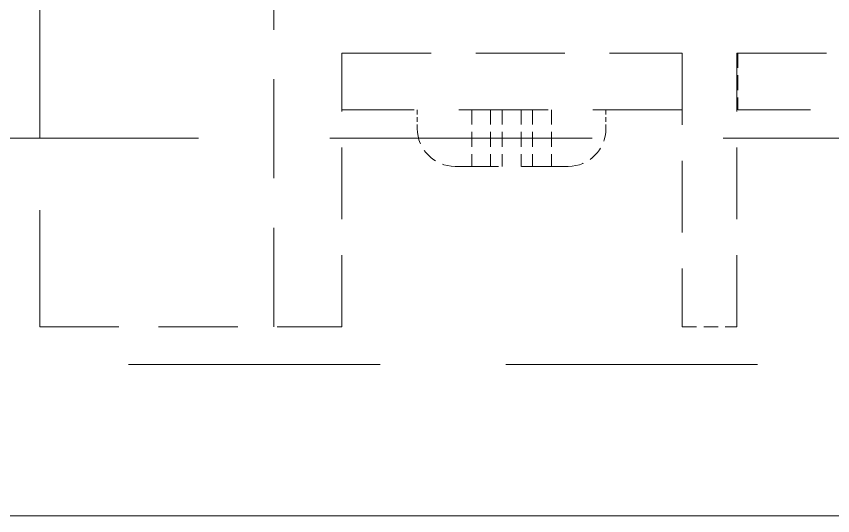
# Model space of a CAD drawing. Header units: millimetres. Extents: x 36 to 2484, y 36 to 1746.
# Drawn here: x 1209.89 to 1253.15, y 869.63 to 896.07 of the extents above; entities that cross this region are included whole.
import ezdxf

# ---------------------------------------------------------------- set-up
doc = ezdxf.new("R2010")
doc.units = ezdxf.units.MM
doc.header["$LTSCALE"] = 6
doc.linetypes.add('HIDDEN', pattern=[9.525, 6.35, -3.175])
doc.layers.add('가는파선_A3', color=7, linetype='HIDDEN', lineweight=13, true_color=0x008000)
doc.layers.add('굵은실선_A3', color=7, linetype='Continuous', lineweight=18)

msp = doc.modelspace()

# ---------------------------------------------------------------- linework, layer by layer
at = {"layer": '가는파선_A3', "ltscale": 0.199678}
msp.add_line((1211.13, 908.627), (1211.13, 879.627), dxfattribs=at)
at = {"layer": '가는파선_A3', "ltscale": 0.137678}
msp.add_line((1223.53, 879.627), (1223.53, 899.627), dxfattribs=at)
at = {"layer": '가는파선_A3', "ltscale": 0.099789}
for p, q in [((1227.13, 879.627), (1227.13, 894.127)), ((1245.18, 894.127), (1245.18, 879.627)), ((1248.08, 879.627), (1248.08, 894.127))]:
    msp.add_line(p, q, dxfattribs=at)
at = {"layer": '가는파선_A3', "ltscale": 0.124245}
for p, q in [((1227.13, 894.127), (1245.18, 894.127)), ((1245.18, 891.127), (1227.13, 891.127)), ((1266.18, 891.127), (1248.13, 891.127))]:
    msp.add_line(p, q, dxfattribs=at)
at = {"layer": '가는파선_A3', "ltscale": 0.124589}
msp.add_line((1248.08, 894.127), (1266.18, 894.127), dxfattribs=at)
at = {"layer": '가는파선_A3', "ltscale": 0.020567}
for p, q in [((1248.13, 894.127), (1248.13, 891.127)), ((1234.021, 891.127), (1234.021, 888.127)), ((1235.025, 891.127), (1235.025, 888.127)), ((1235.637, 891.127), (1235.637, 888.127)), ((1236.637, 891.127), (1236.637, 888.127)), ((1237.25, 891.127), (1237.25, 888.127)), ((1238.254, 891.127), (1238.254, 888.127))]:
    msp.add_line(p, q, dxfattribs=at)
at = {"layer": '가는파선_A3', "ltscale": 0.006789}
for p, q in [((1231.137, 891.127), (1231.137, 890.127)), ((1241.137, 891.127), (1241.137, 890.127))]:
    msp.add_line(p, q, dxfattribs=at)
at = {"layer": '가는파선_A3', "ltscale": 0.364954}
msp.add_line((1184.78, 889.627), (1330.78, 889.627), dxfattribs=at)
at = {"layer": '가는파선_A3', "ltscale": 0.064826}
msp.add_line((1239.137, 888.127), (1233.137, 888.127), dxfattribs=at)
at = {"layer": '가는파선_A3', "ltscale": 0.110122}
msp.add_line((1211.13, 879.627), (1227.13, 879.627), dxfattribs=at)
at = {"layer": '가는파선_A3', "ltscale": 0.019878}
msp.add_line((1245.18, 879.627), (1248.08, 879.627), dxfattribs=at)
at = {"layer": '가는파선_A3', "ltscale": 0.349956}
msp.add_line((1349.168, 877.627), (1169.168, 877.627), dxfattribs=at)
at = {"layer": '가는파선_A3', "ltscale": 0.021542}
for centre, start, end in [((1233.137, 890.127), 180, 270), ((1239.137, 890.127), 270, 0)]:
    msp.add_arc(centre, 2, start, end, dxfattribs=at)
at = {"layer": '굵은실선_A3'}
msp.add_line((1169.168, 869.627), (1349.168, 869.627), dxfattribs=at)

doc.saveas('drawing.dxf')
